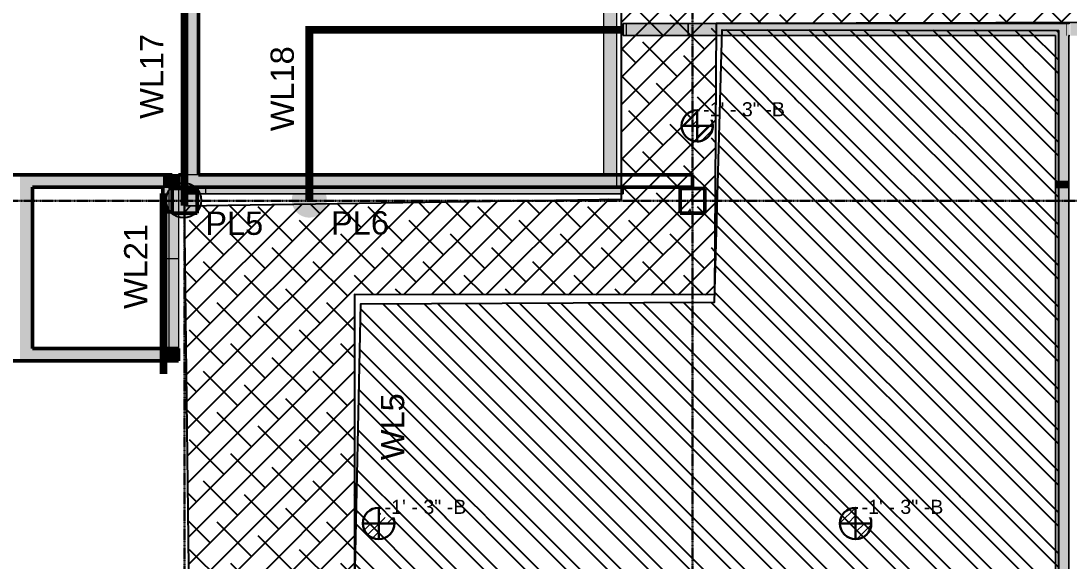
# Model space of a CAD drawing. Header units: inches. Extents: x -4126 to -1814, y 9773 to 12338.
# Drawn here: x -3587 to -2912, y 11302 to 11650 of the extents above; entities that cross this region are included whole.
import ezdxf

# ---------------------------------------------------------------- set-up
doc = ezdxf.new("R2010")
doc.units = ezdxf.units.IN
doc.header["$MEASUREMENT"] = 0
doc.linetypes.add('Grid Line 1_2_', pattern=[0.875, 0.5, -0.125, 0.125, -0.125])
for name, color, linetype, lineweight in [('A-WALL', 113, 'Continuous', 13), ('G-ANNO-DIMS', 111, 'Continuous', 9), ('I-WALL', 2, 'Continuous', 13), ('S-COLS', 52, 'Continuous', 9), ('S-FNDN', 32, 'Continuous', 13), ('S-GRID', 1, 'Continuous', 9)]:
    doc.layers.add(name, color=color, linetype=linetype, lineweight=lineweight)
doc.layers.add('LOAD_HATCH', color=8, linetype='Continuous')
doc.layers.add('loads', color=1, linetype='Continuous')
doc.styles.add('Arial', font='Arial.ttf', dxfattribs={"height": 18})
doc.styles.add('Arial_2', font='arial.ttf', dxfattribs={"height": 9.070866})
pattern_1 = [(45, (34.962, -117.982), (-0.027577164, 0.027577164), [])]
pattern_2 = [(315, (31.764, 117.982), (0.027577164, 0.027577164), [])]
pattern_3 = [(315, (32.826, 120.651), (0.027577164, 0.027577164), [])]

# ---------------------------------------------------------------- blocks, each defined once
blk = doc.blocks.new('CTR - 1st Phase - Common Walls_rvt-1-FRAMING PLAN - 1ST FLOOR')
at = {"layer": 'A-WALL', "lineweight": 5, "transparency": 33554585}
for points in [[(-3198.95, 11538.61), (-3198.95, 11542.99), (-3481.14, 11542.99), (-3481.14, 11542.48), (-3467.32, 11542.48), (-3467.32, 11538.61), (-3199.19, 11538.61)], [(-3473.32, 11538.61), (-3468.11, 11538.61), (-3468.11, 11542.48), (-3481.14, 11542.48), (-3481.14, 11542.19), (-3473.32, 11542.19), (-3473.32, 11538.74)], [(-3481.14, 11538.61), (-3473.32, 11538.61), (-3473.32, 11542.19), (-3481.14, 11542.15), (-3481.14, 11542.11)], [(-3468.11, 11538.61), (-3467.32, 11538.61), (-3467.32, 11542.48), (-3468.11, 11542.48), (-3468.11, 11538.82)]]:
    blk.add_hatch(color=8, dxfattribs=at).paths.add_polyline_path(points, flags=0)
at = {"layer": 'I-WALL', "lineweight": 5, "transparency": 33554585}
h = blk.add_hatch(color=8, dxfattribs=at)
h.paths.add_polyline_path([(-2931.27, 11640.61), (-2920.57, 11640.61), (-2920.57, 11648.36), (-2958.96, 11648.36), (-2958.96, 11640.61), (-2939.77, 11640.61)], flags=0)
h.paths.add_polyline_path([(-2961.44, 11640.61), (-2961.44, 11648.36), (-3006.84, 11648.36), (-3006.84, 11640.61), (-2991.44, 11640.61)], flags=0)
h.paths.add_polyline_path([(-2961.04, 11640.61), (-2960.61, 11640.61), (-2960.61, 11648.36), (-2961.04, 11648.36), (-2961.04, 11641.94)], flags=0)
h.paths.add_polyline_path([(-3157.14, 11640.61), (-3152.97, 11640.61), (-3152.97, 11648.36), (-3157.14, 11648.36)], flags=0)
h.paths.add_polyline_path([(-2959.35, 11640.61), (-2959.35, 11648.36), (-2959.78, 11648.36), (-2959.78, 11640.61)], flags=0)
h.paths.add_polyline_path([(-3152.57, 11640.61), (-3152.14, 11640.61), (-3152.14, 11648.36), (-3152.57, 11648.36), (-3152.57, 11648.21)], flags=0)
h.paths.add_polyline_path([(-3151.31, 11640.61), (-3150.88, 11640.61), (-3150.88, 11648.36), (-3151.31, 11648.36), (-3151.31, 11648.17)], flags=0)
h.paths.add_polyline_path([(-3150.49, 11640.61), (-3105.08, 11640.61), (-3105.08, 11648.36), (-3150.49, 11648.36), (-3150.49, 11648.15)], flags=0)
h.paths.add_polyline_path([(-3198.37, 11640.61), (-3197.14, 11640.61), (-3197.14, 11648.36), (-3198.37, 11648.36), (-3198.37, 11645.88)], flags=0)
h.paths.add_polyline_path([(-3198.95, 11640.61), (-3198.76, 11640.61), (-3198.76, 11648.36), (-3198.95, 11648.36)], flags=0)
h.paths.add_polyline_path([(-3104.69, 11640.61), (-3104.26, 11640.61), (-3104.26, 11648.36), (-3104.69, 11648.36), (-3104.69, 11646.65)], flags=0)
h.paths.add_polyline_path([(-3103.43, 11640.61), (-3103, 11640.61), (-3103, 11648.36), (-3103.43, 11648.36), (-3103.43, 11646.6)], flags=0)
h.paths.add_polyline_path([(-3102.6, 11640.61), (-3057.2, 11640.61), (-3057.2, 11648.36), (-3102.6, 11648.36), (-3102.6, 11646.58)], flags=0)
h.paths.add_polyline_path([(-3056.81, 11640.61), (-3056.38, 11640.61), (-3056.38, 11648.36), (-3056.81, 11648.36), (-3056.81, 11645.08)], flags=0)
h.paths.add_polyline_path([(-3007.23, 11640.61), (-3007.23, 11648.36), (-3007.66, 11648.36), (-3007.66, 11640.61)], flags=0)
h.paths.add_polyline_path([(-3055.54, 11640.61), (-3055.12, 11640.61), (-3055.12, 11648.36), (-3055.54, 11648.36), (-3055.54, 11645.04)], flags=0)
h.paths.add_polyline_path([(-3054.72, 11640.61), (-3009.32, 11640.61), (-3009.32, 11648.36), (-3054.72, 11648.36), (-3054.72, 11645.01)], flags=0)
h.paths.add_polyline_path([(-3008.93, 11640.61), (-3008.5, 11640.61), (-3008.5, 11648.36), (-3008.93, 11648.36), (-3008.93, 11643.51)], flags=0)
for points in [[(-3198.37, 11640.61), (-3198.37, 11648.36), (-3198.76, 11648.36), (-3198.76, 11640.61)], [(-3157.14, 11640.61), (-3157.14, 11648.36), (-3197.14, 11648.36), (-3197.14, 11640.61)], [(-2913.56, 11640.61), (-2913.16, 11640.61), (-2913.16, 11648.36), (-2913.56, 11648.36), (-2913.56, 11647.01)], [(-2913.16, 11546.4), (-2913.16, 11547.19), (-2913.56, 11547.19), (-2913.56, 11546.4)], [(-2913.16, 11542.19), (-2913.16, 11546.4), (-2913.56, 11546.4), (-2913.56, 11542.19)], [(-2912.36, 11546.4), (-2912.07, 11546.4), (-2912.07, 11547.19), (-2912.73, 11547.19), (-2912.73, 11546.4)], [(-2912.07, 11542.19), (-2912.07, 11546.4), (-2912.73, 11546.4), (-2912.73, 11542.19), (-2912.27, 11542.19)], [(-2920.57, 11523.98), (-2912.07, 11523.98), (-2912.07, 11542.19), (-2920.57, 11542.19), (-2920.57, 11540.6)], [(-2912.07, 11523.19), (-2912.07, 11523.98), (-2920.57, 11523.98), (-2920.57, 11523.19), (-2912.73, 11523.19)], [(-2912.07, 11518.2), (-2912.07, 11523.19), (-2920.57, 11523.19), (-2920.57, 11518.2), (-2912.73, 11518.2)]]:
    blk.add_hatch(color=8, dxfattribs=at).paths.add_polyline_path(points, flags=0)
h = blk.add_hatch(color=8, dxfattribs=at)
h.paths.add_polyline_path([(-3152.57, 11640.61), (-3152.57, 11648.36), (-3152.97, 11648.36), (-3152.97, 11640.61)], flags=0)
h.paths.add_polyline_path([(-2958.96, 11640.61), (-2958.96, 11648.36), (-2959.35, 11648.36), (-2959.35, 11640.61)], flags=0)
h.paths.add_polyline_path([(-3150.49, 11640.61), (-3150.49, 11648.36), (-3150.88, 11648.36), (-3150.88, 11640.61)], flags=0)
h.paths.add_polyline_path([(-2961.44, 11640.61), (-2961.04, 11640.61), (-2961.04, 11648.36), (-2961.44, 11648.36), (-2961.44, 11641.95)], flags=0)
h.paths.add_polyline_path([(-3103, 11640.61), (-3102.6, 11640.61), (-3102.6, 11648.36), (-3103, 11648.36), (-3103, 11646.59)], flags=0)
h.paths.add_polyline_path([(-3104.69, 11640.61), (-3104.69, 11648.36), (-3105.08, 11648.36), (-3105.08, 11640.61)], flags=0)
h.paths.add_polyline_path([(-3057.2, 11640.61), (-3056.81, 11640.61), (-3056.81, 11648.36), (-3057.2, 11648.36), (-3057.2, 11645.09)], flags=0)
h.paths.add_polyline_path([(-3009.32, 11640.61), (-3008.93, 11640.61), (-3008.93, 11648.36), (-3009.32, 11648.36), (-3009.32, 11643.52)], flags=0)
h.paths.add_polyline_path([(-3055.12, 11640.61), (-3054.72, 11640.61), (-3054.72, 11648.36), (-3055.12, 11648.36), (-3055.12, 11645.02)], flags=0)
h.paths.add_polyline_path([(-3006.84, 11640.61), (-3006.84, 11648.36), (-3007.23, 11648.36), (-3007.23, 11640.61)], flags=0)
h = blk.add_hatch(color=8, dxfattribs=at)
h.paths.add_polyline_path([(-2959.78, 11640.61), (-2959.78, 11648.36), (-2960.61, 11648.36), (-2960.61, 11640.61), (-2960.16, 11640.61)], flags=0)
h.paths.add_polyline_path([(-3152.14, 11640.61), (-3151.31, 11640.61), (-3151.31, 11648.36), (-3152.14, 11648.36), (-3152.14, 11648.2)], flags=0)
h.paths.add_polyline_path([(-3055.96, 11640.61), (-3055.54, 11640.61), (-3055.54, 11648.36), (-3056.38, 11648.36), (-3056.38, 11640.61), (-3056, 11640.61)], flags=0)
h.paths.add_polyline_path([(-3104.26, 11640.61), (-3103.43, 11640.61), (-3103.43, 11648.36), (-3104.26, 11648.36), (-3104.26, 11646.63)], flags=0)
h.paths.add_polyline_path([(-3007.66, 11640.61), (-3007.66, 11648.36), (-3008.5, 11648.36), (-3008.5, 11640.61), (-3008.04, 11640.61)], flags=0)
h = blk.add_hatch(color=8, dxfattribs=at)
h.paths.add_polyline_path([(-2912.11, 11284.91), (-2912.07, 11284.91), (-2912.07, 11325.43), (-2920.57, 11325.43), (-2920.57, 11284.91), (-2912.11, 11284.91)], flags=0)
h.paths.add_polyline_path([(-2915, 11325.82), (-2912.07, 11325.82), (-2912.07, 11326.25), (-2920.57, 11326.25), (-2920.57, 11325.82), (-2915.12, 11325.82)], flags=0)
h.paths.add_polyline_path([(-2914.33, 11327.09), (-2912.07, 11327.09), (-2912.07, 11327.52), (-2920.57, 11327.52), (-2920.57, 11327.09), (-2915.09, 11327.09)], flags=0)
h.paths.add_polyline_path([(-2912.07, 11327.91), (-2912.07, 11373.31), (-2920.57, 11373.31), (-2920.57, 11327.91), (-2914.31, 11327.91)], flags=0)
h.paths.add_polyline_path([(-2916.8, 11373.71), (-2912.07, 11373.71), (-2912.07, 11374.14), (-2920.57, 11374.14), (-2920.57, 11373.71), (-2918.37, 11373.71)], flags=0)
h.paths.add_polyline_path([(-2920.57, 11374.97), (-2912.07, 11374.97), (-2912.07, 11375.4), (-2920.57, 11375.4)], flags=0)
h.paths.add_polyline_path([(-2916.77, 11375.79), (-2912.07, 11375.79), (-2912.07, 11421.19), (-2920.57, 11421.19), (-2920.57, 11375.79), (-2916.91, 11375.79)], flags=0)
h.paths.add_polyline_path([(-2919.12, 11421.59), (-2912.07, 11421.59), (-2912.07, 11422.02), (-2920.57, 11422.02), (-2920.57, 11421.59), (-2919.33, 11421.59)], flags=0)
h.paths.add_polyline_path([(-2919.39, 11422.85), (-2912.07, 11422.85), (-2912.07, 11423.28), (-2920.57, 11423.28), (-2920.57, 11422.85)], flags=0)
h.paths.add_polyline_path([(-2912.07, 11423.68), (-2912.07, 11469.08), (-2920.57, 11469.08), (-2920.57, 11423.68), (-2919.22, 11423.68)], flags=0)
h.paths.add_polyline_path([(-2920.57, 11469.47), (-2912.07, 11469.47), (-2912.07, 11469.9), (-2920.57, 11469.9)], flags=0)
h.paths.add_polyline_path([(-2920.57, 11470.73), (-2912.07, 11470.73), (-2912.07, 11471.16), (-2920.57, 11471.16)], flags=0)
h.paths.add_polyline_path([(-2912.07, 11471.56), (-2912.07, 11516.96), (-2920.57, 11516.96), (-2920.57, 11471.56), (-2919.61, 11471.56)], flags=0)
h.paths.add_polyline_path([(-2920.57, 11517.35), (-2912.07, 11517.35), (-2912.07, 11517.78), (-2920.57, 11517.78)], flags=0)
h.paths.add_polyline_path([(-2920.01, 11547.19), (-2913.56, 11547.19), (-2913.56, 11648.36), (-2920.57, 11648.36), (-2920.57, 11547.19), (-2920.41, 11547.19)], flags=0)
h.paths.add_polyline_path([(-2913.16, 11547.19), (-2912.73, 11547.19), (-2912.73, 11640.61), (-2912.36, 11640.61), (-2912.36, 11648.36), (-2913.16, 11648.36), (-2913.16, 11600.65)], flags=0)
h.paths.add_polyline_path([(-2912.07, 11640.61), (-2912.07, 11648.36), (-2912.27, 11648.36), (-2912.27, 11640.61)], flags=0)
h = blk.add_hatch(color=8, dxfattribs=at)
h.paths.add_polyline_path([(-2915.15, 11326.25), (-2912.07, 11326.25), (-2912.07, 11327.09), (-2920.57, 11327.09), (-2920.57, 11326.25)], flags=0)
h.paths.add_polyline_path([(-2918.4, 11374.14), (-2912.07, 11374.14), (-2912.07, 11374.97), (-2920.57, 11374.97), (-2920.57, 11374.14), (-2918.66, 11374.14)], flags=0)
h.paths.add_polyline_path([(-2920.57, 11422.02), (-2912.07, 11422.02), (-2912.07, 11422.85), (-2920.57, 11422.85), (-2920.57, 11422.39)], flags=0)
h.paths.add_polyline_path([(-2920.57, 11469.9), (-2912.07, 11469.9), (-2912.07, 11470.73), (-2920.57, 11470.73), (-2920.57, 11470.28)], flags=0)
h.paths.add_polyline_path([(-2917.55, 11517.78), (-2912.07, 11517.78), (-2912.07, 11518.2), (-2920.57, 11518.16), (-2920.57, 11517.78)], flags=0)
h.paths.add_polyline_path([(-2912.27, 11547.19), (-2912.07, 11547.19), (-2912.07, 11640.61), (-2912.27, 11640.61), (-2912.32, 11648.36), (-2912.36, 11648.36), (-2912.36, 11640.61), (-2912.73, 11640.61), (-2912.73, 11547.19), (-2912.32, 11547.19)], flags=0)
h = blk.add_hatch(color=8, dxfattribs=at)
h.paths.add_polyline_path([(-2816.97, 11640.61), (-2816.14, 11640.61), (-2816.14, 11648.36), (-2816.97, 11648.36)], flags=0)
h.paths.add_polyline_path([(-2864.02, 11640.61), (-2864.02, 11648.36), (-2864.85, 11648.36), (-2864.85, 11640.61), (-2864.39, 11640.61)], flags=0)
h.paths.add_polyline_path([(-2911.9, 11640.61), (-2911.9, 11648.36), (-2912.07, 11648.36), (-2912.07, 11640.61)], flags=0)
h = blk.add_hatch(color=8, dxfattribs=at)
h.paths.add_polyline_path([(-2911.9, 11640.61), (-2911.47, 11640.61), (-2911.47, 11648.36), (-2911.9, 11648.36)], flags=0)
h.paths.add_polyline_path([(-2911.08, 11640.61), (-2865.67, 11640.61), (-2865.67, 11648.36), (-2911.08, 11648.36)], flags=0)
h.paths.add_polyline_path([(-2816.97, 11640.61), (-2816.97, 11648.36), (-2817.4, 11648.36), (-2817.4, 11640.61)], flags=0)
h.paths.add_polyline_path([(-2865.28, 11640.61), (-2864.85, 11640.61), (-2864.85, 11648.36), (-2865.28, 11648.36)], flags=0)
h.paths.add_polyline_path([(-2817.79, 11640.61), (-2817.79, 11648.36), (-2863.19, 11648.36), (-2863.19, 11640.61), (-2856.37, 11640.61)], flags=0)
h.paths.add_polyline_path([(-2864.02, 11640.61), (-2863.59, 11640.61), (-2863.59, 11648.36), (-2864.02, 11648.36)], flags=0)
h.paths.add_polyline_path([(-2805.27, 11640.61), (-2786.1, 11640.61), (-2786.1, 11648.36), (-2815.31, 11648.36), (-2815.31, 11640.61)], flags=0)
h.paths.add_polyline_path([(-2815.71, 11640.61), (-2815.71, 11648.36), (-2816.14, 11648.36), (-2816.14, 11640.61)], flags=0)
h = blk.add_hatch(color=8, dxfattribs=at)
h.paths.add_polyline_path([(-2914.97, 11325.43), (-2912.07, 11325.43), (-2912.07, 11325.82), (-2920.57, 11325.82), (-2920.57, 11325.43), (-2915.09, 11325.43)], flags=0)
h.paths.add_polyline_path([(-2912.07, 11327.52), (-2912.07, 11327.91), (-2920.57, 11327.91), (-2920.57, 11327.52), (-2914.29, 11327.52)], flags=0)
h.paths.add_polyline_path([(-2916.78, 11373.31), (-2912.07, 11373.31), (-2912.07, 11373.71), (-2920.57, 11373.71), (-2920.57, 11373.31), (-2918.34, 11373.31)], flags=0)
h.paths.add_polyline_path([(-2920.57, 11375.4), (-2912.07, 11375.4), (-2912.07, 11375.79), (-2920.57, 11375.79)], flags=0)
h.paths.add_polyline_path([(-2919.1, 11421.19), (-2912.07, 11421.19), (-2912.07, 11421.59), (-2920.57, 11421.59), (-2920.57, 11421.19), (-2919.3, 11421.19)], flags=0)
h.paths.add_polyline_path([(-2920.57, 11423.28), (-2912.07, 11423.28), (-2912.07, 11423.68), (-2920.57, 11423.68)], flags=0)
h.paths.add_polyline_path([(-2920.57, 11469.08), (-2912.07, 11469.08), (-2912.07, 11469.47), (-2920.57, 11469.47)], flags=0)
h.paths.add_polyline_path([(-2912.07, 11471.16), (-2912.07, 11471.56), (-2920.57, 11471.56), (-2920.57, 11471.16), (-2919.63, 11471.16)], flags=0)
h.paths.add_polyline_path([(-2912.07, 11516.96), (-2912.07, 11517.35), (-2920.57, 11517.35), (-2920.57, 11516.96), (-2917.59, 11516.96)], flags=0)
h.paths.add_polyline_path([(-2913.56, 11547.19), (-2913.16, 11547.19), (-2913.16, 11640.61), (-2913.56, 11640.61), (-2913.56, 11600.65)], flags=0)
h = blk.add_hatch(color=8, dxfattribs=at)
h.paths.add_polyline_path([(-2916.27, 11546.4), (-2913.56, 11546.4), (-2913.56, 11547.19), (-2920.57, 11547.19), (-2920.57, 11546.4), (-2920.08, 11546.4)], flags=0)
h.paths.add_polyline_path([(-2912.73, 11546.4), (-2912.73, 11547.19), (-2913.16, 11547.19), (-2913.16, 11546.4)], flags=0)
h = blk.add_hatch(color=8, dxfattribs=at)
h.paths.add_polyline_path([(-2913.16, 11542.19), (-2912.73, 11542.19), (-2912.73, 11546.4), (-2913.16, 11546.4), (-2913.16, 11545.35)], flags=0)
h.paths.add_polyline_path([(-2920.44, 11542.19), (-2913.56, 11542.19), (-2913.56, 11546.4), (-2920.57, 11546.4), (-2920.57, 11542.19)], flags=0)
at = {"layer": 'A-WALL', "color": 9}
for p, q in [((-3203.32, 11542.99), (-3481.14, 11542.99)), ((-3481.14, 11542.99), (-3198.95, 11542.99)), ((-3481.14, 11542.19), (-3481.14, 11542.48)), ((-3481.14, 11538.61), (-3481.14, 11542.11)), ((-3198.95, 11542.99), (-3203.32, 11542.99)), ((-3481.14, 11538.61), (-3473.32, 11538.61)), ((-3473.32, 11538.61), (-3467.32, 11538.61))]:
    blk.add_line(p, q, dxfattribs=at)
at = {"layer": 'A-WALL', "color": 253}
for p, q in [((-3481.14, 11542.48), (-3481.14, 11542.99)), ((-3481.14, 11542.48), (-3481.14, 11542.99)), ((-3481.14, 11542.19), (-3481.14, 11542.48)), ((-3481.14, 11538.61), (-3481.14, 11542.11)), ((-3198.95, 11542.99), (-3198.95, 11538.61)), ((-3198.95, 11538.61), (-3198.95, 11542.99)), ((-3473.32, 11538.61), (-3481.14, 11538.61)), ((-3468.11, 11538.61), (-3473.32, 11538.61)), ((-3467.32, 11538.61), (-3468.11, 11538.61)), ((-3198.95, 11538.61), (-3467.32, 11538.61)), ((-3467.32, 11538.61), (-3198.95, 11538.61))]:
    blk.add_line(p, q, dxfattribs=at)
at = {"layer": 'I-WALL', "color": 253}
for p, q in [((-3198.95, 11648.36), (-3198.76, 11648.36)), ((-3198.95, 11648.36), (-3198.95, 11640.61)), ((-3198.76, 11648.36), (-3198.37, 11648.36)), ((-3198.37, 11648.36), (-3152.97, 11648.36)), ((-3197.14, 11648.36), (-3197.14, 11640.61)), ((-3157.14, 11648.36), (-3157.14, 11640.61)), ((-3152.97, 11648.36), (-3152.57, 11648.36)), ((-3152.57, 11648.36), (-3152.14, 11648.36)), ((-3152.14, 11648.36), (-3151.77, 11648.36)), ((-3151.68, 11648.36), (-3151.31, 11648.36)), ((-3151.31, 11648.36), (-3150.88, 11648.36)), ((-3150.88, 11648.36), (-3150.49, 11648.36)), ((-3150.49, 11648.36), (-3105.08, 11648.36)), ((-3105.08, 11648.36), (-3104.69, 11648.36)), ((-3104.69, 11648.36), (-3104.26, 11648.36)), ((-3104.26, 11648.36), (-3103.88, 11648.36)), ((-3103.8, 11648.36), (-3103.43, 11648.36)), ((-3103.43, 11648.36), (-3103, 11648.36)), ((-3103, 11648.36), (-3102.6, 11648.36)), ((-3102.6, 11648.36), (-3057.2, 11648.36)), ((-3057.2, 11648.36), (-3056.81, 11648.36)), ((-3056.81, 11648.36), (-3056.38, 11648.36)), ((-3056.38, 11648.36), (-3056, 11648.36)), ((-3055.92, 11648.36), (-3055.54, 11648.36)), ((-3055.54, 11648.36), (-3055.12, 11648.36)), ((-3055.12, 11648.36), (-3054.72, 11648.36)), ((-3054.72, 11648.36), (-3009.32, 11648.36)), ((-3009.32, 11648.36), (-3008.93, 11648.36)), ((-3008.93, 11648.36), (-3008.5, 11648.36)), ((-3008.5, 11648.36), (-3008.12, 11648.36)), ((-3008.04, 11648.36), (-3007.66, 11648.36)), ((-3007.66, 11648.36), (-3007.23, 11648.36)), ((-3007.23, 11648.36), (-3006.84, 11648.36)), ((-3006.84, 11648.36), (-2961.44, 11648.36)), ((-2961.44, 11648.36), (-2961.04, 11648.36)), ((-2961.04, 11648.36), (-2960.61, 11648.36)), ((-2960.61, 11648.36), (-2960.24, 11648.36)), ((-2960.16, 11648.36), (-2959.78, 11648.36)), ((-2959.78, 11648.36), (-2959.35, 11648.36)), ((-2959.35, 11648.36), (-2958.96, 11648.36)), ((-2958.96, 11648.36), (-2920.57, 11648.36)), ((-2913.56, 11648.36), (-2920.57, 11648.36)), ((-2913.16, 11648.36), (-2913.56, 11648.36)), ((-2912.36, 11648.36), (-2913.16, 11648.36)), ((-2912.07, 11648.36), (-2912.27, 11648.36)), ((-2912.07, 11648.36), (-2911.9, 11648.36)), ((-3198.76, 11640.61), (-3198.95, 11640.61)), ((-3198.37, 11640.61), (-3198.76, 11640.61)), ((-3152.97, 11640.61), (-3198.37, 11640.61)), ((-3152.57, 11640.61), (-3152.97, 11640.61)), ((-3152.14, 11640.61), (-3152.57, 11640.61)), ((-3151.77, 11640.61), (-3152.14, 11640.61)), ((-3151.31, 11640.61), (-3151.68, 11640.61)), ((-3150.88, 11640.61), (-3151.31, 11640.61)), ((-3150.49, 11640.61), (-3150.88, 11640.61)), ((-3105.08, 11640.61), (-3150.49, 11640.61)), ((-3104.69, 11640.61), (-3105.08, 11640.61)), ((-3104.26, 11640.61), (-3104.69, 11640.61)), ((-3103.88, 11640.61), (-3104.26, 11640.61)), ((-3103.43, 11640.61), (-3103.8, 11640.61)), ((-3103, 11640.61), (-3103.43, 11640.61)), ((-3102.6, 11640.61), (-3103, 11640.61)), ((-3057.2, 11640.61), (-3102.6, 11640.61)), ((-3056.81, 11640.61), (-3057.2, 11640.61)), ((-3056.38, 11640.61), (-3056.81, 11640.61)), ((-3056, 11640.61), (-3056.38, 11640.61)), ((-3055.54, 11640.61), (-3055.92, 11640.61)), ((-3055.12, 11640.61), (-3055.54, 11640.61)), ((-3054.72, 11640.61), (-3055.12, 11640.61)), ((-3009.32, 11640.61), (-3054.72, 11640.61)), ((-3008.93, 11640.61), (-3009.32, 11640.61)), ((-3008.5, 11640.61), (-3008.93, 11640.61)), ((-3008.12, 11640.61), (-3008.5, 11640.61)), ((-3007.66, 11640.61), (-3008.04, 11640.61)), ((-3007.23, 11640.61), (-3007.66, 11640.61)), ((-3006.84, 11640.61), (-3007.23, 11640.61)), ((-2961.44, 11640.61), (-3006.84, 11640.61)), ((-2961.04, 11640.61), (-2961.44, 11640.61)), ((-2960.61, 11640.61), (-2961.04, 11640.61)), ((-2960.24, 11640.61), (-2960.61, 11640.61)), ((-2959.78, 11640.61), (-2960.16, 11640.61)), ((-2959.35, 11640.61), (-2959.78, 11640.61)), ((-2958.96, 11640.61), (-2959.35, 11640.61)), ((-2920.57, 11640.61), (-2958.96, 11640.61)), ((-2920.57, 11547.19), (-2920.57, 11640.61)), ((-2912.07, 11640.61), (-2912.07, 11547.19)), ((-2911.9, 11640.61), (-2912.07, 11640.61)), ((-2920.57, 11546.4), (-2920.57, 11547.19)), ((-2920.57, 11545.35), (-2920.57, 11546.4)), ((-2912.07, 11546.4), (-2912.07, 11542.19)), ((-2920.57, 11542.19), (-2920.57, 11545.35)), ((-2920.57, 11540.6), (-2920.57, 11542.19)), ((-2920.57, 11523.98), (-2920.57, 11540.6)), ((-2912.07, 11542.19), (-2912.07, 11523.98)), ((-2920.57, 11523.19), (-2920.57, 11523.98)), ((-2920.57, 11518.2), (-2920.57, 11523.19)), ((-2920.57, 11523.19), (-2920.57, 11518.2)), ((-2912.07, 11523.98), (-2912.07, 11523.19)), ((-2912.07, 11518.2), (-2912.07, 11523.19)), ((-2912.07, 11523.19), (-2912.07, 11518.2)), ((-2920.57, 11517.78), (-2920.57, 11518.16)), ((-2920.57, 11517.35), (-2920.57, 11517.78)), ((-2920.57, 11516.96), (-2920.57, 11517.35)), ((-2920.57, 11471.56), (-2920.57, 11516.96)), ((-2912.07, 11518.16), (-2912.07, 11517.78)), ((-2912.07, 11517.78), (-2912.07, 11517.35)), ((-2912.07, 11517.35), (-2912.07, 11516.96)), ((-2912.07, 11516.96), (-2912.07, 11471.56)), ((-2920.57, 11471.16), (-2920.57, 11471.56)), ((-2912.07, 11471.56), (-2912.07, 11471.16)), ((-2920.57, 11470.73), (-2920.57, 11471.16)), ((-2920.57, 11470.36), (-2920.57, 11470.73)), ((-2920.57, 11469.9), (-2920.57, 11470.28)), ((-2920.57, 11469.47), (-2920.57, 11469.9)), ((-2920.57, 11469.08), (-2920.57, 11469.47)), ((-2920.57, 11449.98), (-2920.57, 11469.08)), ((-2912.07, 11471.16), (-2912.07, 11470.73)), ((-2912.07, 11470.73), (-2912.07, 11470.36)), ((-2912.07, 11470.28), (-2912.07, 11469.9)), ((-2912.07, 11469.9), (-2912.07, 11469.47)), ((-2912.07, 11469.47), (-2912.07, 11469.08)), ((-2912.07, 11469.08), (-2912.07, 11423.68)), ((-2920.57, 11445.23), (-2920.57, 11449.98)), ((-2920.57, 11423.68), (-2920.57, 11445.23)), ((-2920.57, 11423.28), (-2920.57, 11423.68)), ((-2920.57, 11422.85), (-2920.57, 11423.28)), ((-2920.57, 11422.48), (-2920.57, 11422.85)), ((-2920.57, 11422.02), (-2920.57, 11422.39)), ((-2920.57, 11421.59), (-2920.57, 11422.02)), ((-2920.57, 11421.19), (-2920.57, 11421.59)), ((-2920.57, 11404.98), (-2920.57, 11421.19)), ((-2912.07, 11423.68), (-2912.07, 11423.28)), ((-2912.07, 11423.28), (-2912.07, 11422.85)), ((-2912.07, 11422.85), (-2912.07, 11422.48)), ((-2912.07, 11422.39), (-2912.07, 11422.02)), ((-2912.07, 11422.02), (-2912.07, 11421.59)), ((-2912.07, 11421.59), (-2912.07, 11421.19)), ((-2912.07, 11421.19), (-2912.07, 11375.79)), ((-2920.57, 11400.23), (-2920.57, 11404.98)), ((-2920.57, 11375.79), (-2920.57, 11400.23)), ((-2920.57, 11375.4), (-2920.57, 11375.79)), ((-2920.57, 11374.97), (-2920.57, 11375.4)), ((-2920.57, 11374.59), (-2920.57, 11374.97)), ((-2920.57, 11374.14), (-2920.57, 11374.51)), ((-2920.57, 11373.71), (-2920.57, 11374.14)), ((-2920.57, 11373.31), (-2920.57, 11373.71)), ((-2920.57, 11327.91), (-2920.57, 11373.31)), ((-2912.07, 11375.79), (-2912.07, 11375.4)), ((-2912.07, 11375.4), (-2912.07, 11374.97)), ((-2912.07, 11374.97), (-2912.07, 11374.59)), ((-2912.07, 11374.51), (-2912.07, 11374.14)), ((-2912.07, 11374.14), (-2912.07, 11373.71)), ((-2912.07, 11373.71), (-2912.07, 11373.31)), ((-2912.07, 11373.31), (-2912.07, 11327.91)), ((-2920.57, 11327.52), (-2920.57, 11327.91)), ((-2920.57, 11327.09), (-2920.57, 11327.52)), ((-2920.57, 11326.71), (-2920.57, 11327.09)), ((-2920.57, 11326.25), (-2920.57, 11326.63)), ((-2920.57, 11325.82), (-2920.57, 11326.25)), ((-2920.57, 11325.43), (-2920.57, 11325.82)), ((-2920.57, 11284.91), (-2920.57, 11325.43)), ((-2912.07, 11327.91), (-2912.07, 11327.52)), ((-2912.07, 11327.52), (-2912.07, 11327.09)), ((-2912.07, 11327.09), (-2912.07, 11326.71)), ((-2912.07, 11326.63), (-2912.07, 11326.25)), ((-2912.07, 11326.25), (-2912.07, 11325.82)), ((-2912.07, 11325.82), (-2912.07, 11325.43)), ((-2912.07, 11325.43), (-2912.07, 11284.91))]:
    blk.add_line(p, q, dxfattribs=at)
at = {"layer": 'I-WALL', "color": 9}
for p, q in [((-3198.76, 11648.36), (-3198.95, 11648.36)), ((-3198.95, 11640.61), (-3198.95, 11648.36)), ((-3198.37, 11648.36), (-3198.76, 11648.36)), ((-3197.14, 11648.36), (-3198.37, 11648.36)), ((-3157.14, 11648.36), (-3197.14, 11648.36)), ((-3197.14, 11648.36), (-3197.14, 11640.61)), ((-3152.97, 11648.36), (-3157.14, 11648.36)), ((-3157.14, 11640.61), (-3157.14, 11648.36)), ((-3152.57, 11648.36), (-3152.97, 11648.36)), ((-3151.77, 11648.36), (-3152.57, 11648.36)), ((-3150.88, 11648.36), (-3151.68, 11648.36)), ((-3150.49, 11648.36), (-3150.88, 11648.36)), ((-3105.08, 11648.36), (-3150.49, 11648.36)), ((-3104.69, 11648.36), (-3105.08, 11648.36)), ((-3103.88, 11648.36), (-3104.69, 11648.36)), ((-3103, 11648.36), (-3103.8, 11648.36)), ((-3102.6, 11648.36), (-3103, 11648.36)), ((-3057.2, 11648.36), (-3102.6, 11648.36)), ((-3056.81, 11648.36), (-3057.2, 11648.36)), ((-3056, 11648.36), (-3056.81, 11648.36)), ((-3055.12, 11648.36), (-3055.92, 11648.36)), ((-3054.72, 11648.36), (-3055.12, 11648.36)), ((-3009.32, 11648.36), (-3054.72, 11648.36)), ((-3008.93, 11648.36), (-3009.32, 11648.36)), ((-3008.12, 11648.36), (-3008.93, 11648.36)), ((-3007.23, 11648.36), (-3008.04, 11648.36)), ((-3006.84, 11648.36), (-3007.23, 11648.36)), ((-2961.44, 11648.36), (-3006.84, 11648.36)), ((-2961.04, 11648.36), (-2961.44, 11648.36)), ((-2960.24, 11648.36), (-2961.04, 11648.36)), ((-2959.35, 11648.36), (-2960.16, 11648.36)), ((-2958.96, 11648.36), (-2959.35, 11648.36)), ((-2920.57, 11648.36), (-2958.96, 11648.36)), ((-2920.57, 11648.36), (-2913.56, 11648.36)), ((-2913.56, 11648.36), (-2913.16, 11648.36)), ((-2913.16, 11648.36), (-2912.36, 11648.36)), ((-2912.27, 11648.36), (-2912.07, 11648.36)), ((-2911.47, 11648.36), (-2912.07, 11648.36)), ((-3198.95, 11640.61), (-3198.76, 11640.61)), ((-3198.76, 11640.61), (-3198.37, 11640.61)), ((-3198.37, 11640.61), (-3197.14, 11640.61)), ((-3197.14, 11640.61), (-3157.14, 11640.61)), ((-3157.14, 11640.61), (-3152.97, 11640.61)), ((-3152.97, 11640.61), (-3152.57, 11640.61)), ((-3152.57, 11640.61), (-3151.77, 11640.61)), ((-3151.68, 11640.61), (-3150.88, 11640.61)), ((-3150.88, 11640.61), (-3150.49, 11640.61)), ((-3150.49, 11640.61), (-3105.08, 11640.61)), ((-3105.08, 11640.61), (-3104.69, 11640.61)), ((-3104.69, 11640.61), (-3103.88, 11640.61)), ((-3103.8, 11640.61), (-3103, 11640.61)), ((-3103, 11640.61), (-3102.6, 11640.61)), ((-3102.6, 11640.61), (-3057.2, 11640.61)), ((-3057.2, 11640.61), (-3056.81, 11640.61)), ((-3056.81, 11640.61), (-3056, 11640.61)), ((-3055.92, 11640.61), (-3055.12, 11640.61)), ((-3055.12, 11640.61), (-3054.72, 11640.61)), ((-3054.72, 11640.61), (-3009.32, 11640.61)), ((-3009.32, 11640.61), (-3008.93, 11640.61)), ((-3008.93, 11640.61), (-3008.12, 11640.61)), ((-3008.04, 11640.61), (-3007.23, 11640.61)), ((-3007.23, 11640.61), (-3006.84, 11640.61)), ((-3006.84, 11640.61), (-2961.44, 11640.61)), ((-2961.44, 11640.61), (-2961.04, 11640.61)), ((-2961.04, 11640.61), (-2960.24, 11640.61)), ((-2960.16, 11640.61), (-2959.35, 11640.61)), ((-2959.35, 11640.61), (-2958.96, 11640.61)), ((-2958.96, 11640.61), (-2920.57, 11640.61)), ((-2920.57, 11640.61), (-2920.57, 11547.19)), ((-2912.07, 11547.19), (-2912.07, 11640.61)), ((-2912.07, 11640.61), (-2911.47, 11640.61)), ((-2920.57, 11547.19), (-2920.57, 11545.35)), ((-2912.07, 11542.19), (-2912.07, 11547.19)), ((-2912.07, 11547.19), (-2912.07, 11546.4)), ((-2920.57, 11545.35), (-2920.57, 11542.19)), ((-2920.57, 11542.19), (-2920.57, 11540.6)), ((-2920.57, 11540.6), (-2920.57, 11523.19)), ((-2912.07, 11523.19), (-2912.07, 11542.19)), ((-2920.57, 11518.16), (-2920.57, 11517.35)), ((-2920.57, 11517.35), (-2920.57, 11516.96)), ((-2920.57, 11516.96), (-2920.57, 11471.56)), ((-2912.07, 11517.35), (-2912.07, 11518.16)), ((-2912.07, 11516.96), (-2912.07, 11517.35)), ((-2912.07, 11471.56), (-2912.07, 11516.96)), ((-2920.57, 11471.56), (-2920.57, 11471.16)), ((-2912.07, 11471.16), (-2912.07, 11471.56)), ((-2920.57, 11471.16), (-2920.57, 11470.36)), ((-2920.57, 11470.28), (-2920.57, 11469.47)), ((-2920.57, 11469.47), (-2920.57, 11469.08)), ((-2920.57, 11469.08), (-2920.57, 11449.98)), ((-2912.07, 11470.36), (-2912.07, 11471.16)), ((-2912.07, 11469.47), (-2912.07, 11470.28)), ((-2912.07, 11469.08), (-2912.07, 11469.47)), ((-2912.07, 11423.68), (-2912.07, 11469.08)), ((-2920.57, 11449.98), (-2920.57, 11445.23)), ((-2920.57, 11445.23), (-2920.57, 11423.68)), ((-2920.57, 11423.68), (-2920.57, 11423.28)), ((-2920.57, 11423.28), (-2920.57, 11422.48)), ((-2920.57, 11422.39), (-2920.57, 11421.59)), ((-2920.57, 11421.59), (-2920.57, 11421.19)), ((-2920.57, 11421.19), (-2920.57, 11404.98)), ((-2912.07, 11423.28), (-2912.07, 11423.68)), ((-2912.07, 11422.48), (-2912.07, 11423.28)), ((-2912.07, 11421.59), (-2912.07, 11422.39)), ((-2912.07, 11421.19), (-2912.07, 11421.59)), ((-2912.07, 11375.79), (-2912.07, 11421.19)), ((-2920.57, 11404.98), (-2920.57, 11400.23)), ((-2920.57, 11400.23), (-2920.57, 11375.79)), ((-2920.57, 11375.79), (-2920.57, 11375.4)), ((-2920.57, 11375.4), (-2920.57, 11374.59)), ((-2920.57, 11374.51), (-2920.57, 11373.71)), ((-2920.57, 11373.71), (-2920.57, 11373.31)), ((-2920.57, 11373.31), (-2920.57, 11327.91)), ((-2912.07, 11375.4), (-2912.07, 11375.79)), ((-2912.07, 11374.59), (-2912.07, 11375.4)), ((-2912.07, 11373.71), (-2912.07, 11374.51)), ((-2912.07, 11373.31), (-2912.07, 11373.71)), ((-2912.07, 11327.91), (-2912.07, 11373.31)), ((-2920.57, 11327.91), (-2920.57, 11327.52)), ((-2920.57, 11327.52), (-2920.57, 11326.71)), ((-2920.57, 11326.63), (-2920.57, 11325.82)), ((-2920.57, 11325.82), (-2920.57, 11325.43)), ((-2920.57, 11325.43), (-2920.57, 11284.91)), ((-2912.07, 11327.52), (-2912.07, 11327.91)), ((-2912.07, 11326.71), (-2912.07, 11327.52)), ((-2912.07, 11325.82), (-2912.07, 11326.63)), ((-2912.07, 11325.43), (-2912.07, 11325.82)), ((-2912.07, 11284.91), (-2912.07, 11325.43))]:
    blk.add_line(p, q, dxfattribs=at)
blk = doc.blocks.new('034100 - Precast Structural Concrete - Column - Corbels - 16_x16_-1699968-FRAMING PLAN - 1ST FLOOR')
at = {"layer": 'S-COLS'}
h = blk.add_hatch(dxfattribs=at)
h.set_pattern_fill('FP_1', color=256, style=0, pattern_type=2)
h.set_pattern_definition([(140, (11533.205, 3155.308), (2.40992, 27.5427), [2.88, -31.68]), (85, (11533.205, 3155.308), (-28.884266, -5.327844), [2.304, -25.344]), (190.451, (11533.406, 3157.603), (-26.47393, 22.215316), [2.448, -26.924]), (136.184, (11525.525, 3155.308), (6.35642, 40.98187), [4.32, -47.52]), (186.636, (11526.055, 3158.723), (-37.40619, 35.89075), [3.671, -40.386]), (81.184, (11525.525, 3155.31), (-37.40622, 35.89097), [3.456, -38.016]), (111, (11527.445, 3159.148), (15.46073, 22.921036), [2.88, -31.68]), (56, (11527.445, 3159.148), (-27.84574, 9.34353), [2.304, -25.344]), (161.451, (11528.734, 3161.058), (-12.38442, 32.26477), [2.448, -26.924]), (127.5, (11533.205, 3155.308), (-12.782707, 0.466855), [1.267, -23.77, 1.267, -24.461, -25.44]), (127.5, (11533.205, 3155.308), (-12.782707, 0.466855), [-50.765, 1.267, -24.173]), (97.5, (11533.205, 3155.308), (-15.14509, 10.10159), [1.267, -13.402, 1.267, -23.194, -9.696]), (97.5, (11533.205, 3155.308), (-15.14509, 10.10159), [-39.13, 1.267, -8.429]), (57.5, (11533.205, 3146.745), (0.86578, 20.499161), [1.267, -8.333, 1.267, -28.685, -39.744]), (57.5, (11533.205, 3146.745), (0.86578, 20.499161), [-39.552, 1.267, -38.477]), (47.5, (11533.205, 3142.905), (-3.844288, 22.39478), [1.267, -11.213, 1.267, -18.624, -28.224]), (47.5, (11533.205, 3142.905), (-3.844288, 22.39478), [-32.371, 1.267, -26.957])])
h.paths.add_polyline_path([(7.02, 0.98), (6.98, 1), (-8.98, 0.98), (-8.98, -7.02), (7.02, -7.02)], flags=0)
for p, q in [((-8.91, 8.98), (-8.98, 8.98)), ((-8.98, 8.98), (-8.98, -7.02)), ((6.94, 8.98), (-8.91, 8.98)), ((7.02, 8.98), (6.94, 8.98)), ((7.02, -7.02), (7.02, 8.98)), ((-8.98, -7.02), (-8.91, -7.02)), ((-8.91, -7.02), (6.94, -7.02)), ((6.94, -7.02), (7.02, -7.02))]:
    blk.add_line(p, q, dxfattribs=at)
at = {"layer": 'S-COLS', "lineweight": 50}
for p, q in [((-8.98, -7.02), (-8.98, 8.98)), ((-8.98, 8.98), (-8.91, 8.98)), ((-8.91, 8.98), (6.94, 8.98)), ((6.94, 8.98), (7.02, 8.98)), ((7.02, 8.98), (7.02, -7.02)), ((-8.91, -7.02), (-8.98, -7.02)), ((6.94, -7.02), (-8.91, -7.02)), ((7.02, -7.02), (6.94, -7.02))]:
    blk.add_line(p, q, dxfattribs=at)
blk = doc.blocks.new('034100 - Precast Structural Concrete - Column - Corbels - 16_x16_-V216-FRAMING PLAN - 1ST FLOOR')
at = {"layer": 'S-COLS'}
for p, q in [((-8.91, 8.98), (-8.98, 8.98)), ((-8.98, 8.98), (-8.98, -7.02)), ((6.94, 8.98), (-8.91, 8.98)), ((7.02, 8.98), (6.94, 8.98)), ((7.02, -7.02), (7.02, 8.98)), ((-8.98, -7.02), (-8.91, -7.02)), ((-8.91, -7.02), (6.22, -7.02)), ((6.22, -7.02), (6.94, -7.02)), ((6.94, -7.02), (7.02, -7.02))]:
    blk.add_line(p, q, dxfattribs=at)
at = {"layer": 'S-COLS', "lineweight": 50}
for p, q in [((-8.98, -7.02), (-8.98, 8.98)), ((-8.98, 8.98), (-8.91, 8.98)), ((-8.91, 8.98), (6.94, 8.98)), ((6.94, 8.98), (7.02, 8.98)), ((7.02, 8.98), (7.02, -7.02)), ((-8.91, -7.02), (-8.98, -7.02)), ((6.94, -7.02), (-8.91, -7.02)), ((7.02, -7.02), (6.94, -7.02))]:
    blk.add_line(p, q, dxfattribs=at)
blk = doc.blocks.new('Spot Elevations - Símbolo de cota horizontal-V253-FRAMING PLAN - 1ST FLOOR')
at = {"layer": 'G-ANNO-DIMS'}
h = blk.add_hatch(dxfattribs=at)
h.set_pattern_fill('FP_58', color=256, style=0, pattern_type=2)
h.set_pattern_definition(pattern_1)
edge = h.paths.add_edge_path(flags=0)
edge.add_arc((0, 0), 0.1053, 0, 90, ccw=False)
edge.add_line((0.1053, 0), (0, 0))
edge.add_line((0, 0), (0, 0.1053))
h = blk.add_hatch(dxfattribs=at)
h.set_pattern_fill('FP_58', color=256, style=0, pattern_type=2)
h.set_pattern_definition(pattern_1)
edge = h.paths.add_edge_path(flags=0)
edge.add_arc((0, 0), 0.1053, 0, 90, ccw=False)
edge.add_line((0.1053, 0), (0, 0))
edge.add_line((0, 0), (0, 0.1053))
h = blk.add_hatch(dxfattribs=at)
h.set_pattern_fill('FP_58', color=256, style=0, pattern_type=2)
h.set_pattern_definition(pattern_1)
edge = h.paths.add_edge_path(flags=0)
edge.add_arc((0, 0), 0.1053, 180, 270, ccw=False)
edge.add_line((-0.1053, 0), (0, 0))
edge.add_line((0, 0), (0, -0.1053))
h = blk.add_hatch(dxfattribs=at)
h.set_pattern_fill('FP_58', color=256, style=0, pattern_type=2)
h.set_pattern_definition(pattern_1)
edge = h.paths.add_edge_path(flags=0)
edge.add_arc((0, 0), 0.1053, 180, 270, ccw=False)
edge.add_line((-0.1053, 0), (0, 0))
edge.add_line((0, 0), (0, -0.1053))
at = {"layer": 'G-ANNO-DIMS', "lineweight": 30}
for p, q in [((0, 0.1053), (0, 0)), ((0, 0), (-0.1053, 0)), ((0, 0), (0.1053, 0)), ((0, -0.1053), (0, 0))]:
    blk.add_line(p, q, dxfattribs=at)
blk.add_circle((0, 0), 0.1053, dxfattribs=at)
for start, end in [(360, 90), (180, 270)]:
    blk.add_arc((0, 0), 0.1053, start, end, dxfattribs=at)
blk = doc.blocks.new('Spot Elevations - Símbolo de cota horizontal-V254-FRAMING PLAN - 1ST FLOOR')
at = {"layer": 'G-ANNO-DIMS'}
h = blk.add_hatch(dxfattribs=at)
h.set_pattern_fill('FP_59', color=256, style=0, pattern_type=2)
h.set_pattern_definition(pattern_2)
edge = h.paths.add_edge_path(flags=0)
edge.add_arc((0, 0), 0.1053, 0, 90, ccw=False)
edge.add_line((0.1053, 0), (0, 0))
edge.add_line((0, 0), (0, 0.1053))
h = blk.add_hatch(dxfattribs=at)
h.set_pattern_fill('FP_59', color=256, style=0, pattern_type=2)
h.set_pattern_definition(pattern_2)
edge = h.paths.add_edge_path(flags=0)
edge.add_arc((0, 0), 0.1053, 0, 90, ccw=False)
edge.add_line((0.1053, 0), (0, 0))
edge.add_line((0, 0), (0, 0.1053))
h = blk.add_hatch(dxfattribs=at)
h.set_pattern_fill('FP_59', color=256, style=0, pattern_type=2)
h.set_pattern_definition(pattern_2)
edge = h.paths.add_edge_path(flags=0)
edge.add_arc((0, 0), 0.1053, 180, 270, ccw=False)
edge.add_line((-0.1053, 0), (0, 0))
edge.add_line((0, 0), (0, -0.1053))
h = blk.add_hatch(dxfattribs=at)
h.set_pattern_fill('FP_59', color=256, style=0, pattern_type=2)
h.set_pattern_definition(pattern_2)
edge = h.paths.add_edge_path(flags=0)
edge.add_arc((0, 0), 0.1053, 180, 270, ccw=False)
edge.add_line((-0.1053, 0), (0, 0))
edge.add_line((0, 0), (0, -0.1053))
at = {"layer": 'G-ANNO-DIMS', "lineweight": 30}
for p, q in [((0, 0.1053), (0, 0)), ((0, 0), (-0.1053, 0)), ((0, 0), (0.1053, 0)), ((0, -0.1053), (0, 0))]:
    blk.add_line(p, q, dxfattribs=at)
blk.add_circle((0, 0), 0.1053, dxfattribs=at)
for start, end in [(360, 90), (180, 270)]:
    blk.add_arc((0, 0), 0.1053, start, end, dxfattribs=at)
blk = doc.blocks.new('Spot Elevations - Símbolo de cota horizontal-V272-FRAMING PLAN - 1ST FLOOR')
at = {"layer": 'G-ANNO-DIMS'}
h = blk.add_hatch(dxfattribs=at)
h.set_pattern_fill('FP_77', color=256, style=0, pattern_type=2)
h.set_pattern_definition(pattern_3)
edge = h.paths.add_edge_path(flags=0)
edge.add_arc((0, 0), 0.1053, 0, 90, ccw=False)
edge.add_line((0.1053, 0), (0, 0))
edge.add_line((0, 0), (0, 0.1053))
h = blk.add_hatch(dxfattribs=at)
h.set_pattern_fill('FP_77', color=256, style=0, pattern_type=2)
h.set_pattern_definition(pattern_3)
edge = h.paths.add_edge_path(flags=0)
edge.add_arc((0, 0), 0.1053, 0, 90, ccw=False)
edge.add_line((0.1053, 0), (0, 0))
edge.add_line((0, 0), (0, 0.1053))
h = blk.add_hatch(dxfattribs=at)
h.set_pattern_fill('FP_77', color=256, style=0, pattern_type=2)
h.set_pattern_definition(pattern_3)
edge = h.paths.add_edge_path(flags=0)
edge.add_arc((0, 0), 0.1053, 180, 270, ccw=False)
edge.add_line((-0.1053, 0), (0, 0))
edge.add_line((0, 0), (0, -0.1053))
h = blk.add_hatch(dxfattribs=at)
h.set_pattern_fill('FP_77', color=256, style=0, pattern_type=2)
h.set_pattern_definition(pattern_3)
edge = h.paths.add_edge_path(flags=0)
edge.add_arc((0, 0), 0.1053, 180, 270, ccw=False)
edge.add_line((-0.1053, 0), (0, 0))
edge.add_line((0, 0), (0, -0.1053))
at = {"layer": 'G-ANNO-DIMS', "lineweight": 30}
for p, q in [((0, 0.1053), (0, 0)), ((0, 0), (-0.1053, 0)), ((0, 0), (0.1053, 0)), ((0, -0.1053), (0, 0))]:
    blk.add_line(p, q, dxfattribs=at)
blk.add_circle((0, 0), 0.1053, dxfattribs=at)
for start, end in [(360, 90), (180, 270)]:
    blk.add_arc((0, 0), 0.1053, start, end, dxfattribs=at)

msp = doc.modelspace()

# ---------------------------------------------------------------- hatches: boundary and pattern name
at = {"layer": 'A-WALL', "transparency": 33554483}
for points in [[(-3480.324, 11550.989), (-3472.324, 11550.989), (-3472.324, 11774.989), (-3480.324, 11774.989), (-3480.324, 11600.65)], [(-3587.324, 11438.989), (-3579.324, 11438.989), (-3579.324, 11550.989), (-3587.324, 11550.989), (-3587.324, 11439.751)], [(-3579.324, 11542.989), (-3495.324, 11542.989), (-3495.324, 11550.989), (-3579.324, 11550.989)], [(-3164.324, 11542.989), (-3154.324, 11542.989), (-3154.324, 11543.189), (-3199.607, 11543.189), (-3199.607, 11550.989), (-3485.324, 11550.989), (-3485.324, 11542.989), (-3167.536, 11542.989)], [(-3520.108, 11430.989), (-3495.324, 11430.989), (-3495.324, 11438.989), (-3587.324, 11438.989), (-3587.324, 11430.989), (-3531.713, 11430.989)]]:
    msp.add_hatch(color=256, dxfattribs=at).paths.add_polyline_path(points, flags=0)
at = {"layer": 'A-WALL', "lineweight": 5, "transparency": 33554483}
msp.add_hatch(color=256, dxfattribs=at).paths.add_polyline_path([(-3203.324, 11550.989), (-3203.324, 11774.989), (-3211.324, 11774.989), (-3211.324, 11550.989)], flags=0)
at = {"layer": 'loads'}
for points in [[(-3470.686, 11534.389, 1), (-3493.314, 11534.389, 1)], [(-3389.735, 11534.614, 1), (-3412.362, 11534.614, 1)]]:
    msp.add_hatch(color=256, dxfattribs=at).paths.add_polyline_path(points)
at = {"layer": 'S-FNDN', "lineweight": 5, "transparency": 33554483}
for points in [[(-3495.324, 11542.989), (-3489.324, 11542.989), (-3489.324, 11550.989), (-3495.324, 11550.989)], [(-3489.324, 11542.989), (-3485.324, 11542.989), (-3485.324, 11550.989), (-3489.324, 11550.989)], [(-3495.134, 11542.483), (-3489.324, 11542.483), (-3489.324, 11542.989), (-3495.324, 11542.989), (-3495.324, 11542.483)], [(-3494.536, 11496.989), (-3485.324, 11496.989), (-3485.324, 11526.189), (-3489.324, 11526.189), (-3489.324, 11542.483), (-3495.324, 11542.483), (-3495.324, 11526.989), (-3494.536, 11530.039), (-3494.536, 11508.092)], [(-3485.64, 11542.483), (-3485.324, 11542.483), (-3485.324, 11542.989), (-3489.324, 11542.989), (-3489.324, 11542.483)], [(-3485.324, 11542.189), (-3485.324, 11542.483), (-3489.324, 11542.483), (-3489.324, 11542.189)], [(-3485.324, 11542.111), (-3485.324, 11542.189), (-3489.324, 11542.189), (-3489.324, 11542.111)], [(-3489.324, 11526.989), (-3485.324, 11526.989), (-3485.324, 11542.111), (-3489.324, 11542.111), (-3489.324, 11527.319)], [(-3494.536, 11526.989), (-3494.536, 11530.039), (-3495.324, 11526.989)], [(-3495.324, 11496.989), (-3494.536, 11496.989), (-3494.536, 11526.989), (-3495.324, 11526.989), (-3495.324, 11514.539)], [(-3485.324, 11526.268), (-3485.324, 11526.989), (-3489.324, 11526.989), (-3489.324, 11526.268), (-3489.185, 11526.268)], [(-3485.324, 11526.189), (-3485.324, 11526.268), (-3489.324, 11526.268), (-3489.324, 11526.189), (-3489.175, 11526.189)], [(-3494.536, 11438.989), (-3494.536, 11496.989), (-3495.324, 11496.989), (-3495.324, 11438.989)], [(-3491.657, 11438.989), (-3491.324, 11438.989), (-3491.324, 11496.989), (-3494.536, 11496.989), (-3494.536, 11438.989)], [(-3485.324, 11438.989), (-3485.324, 11496.989), (-3491.324, 11496.989), (-3491.324, 11438.989)], [(-3494.536, 11430.989), (-3494.536, 11438.989), (-3495.324, 11438.989), (-3495.324, 11430.989)], [(-3491.324, 11430.989), (-3491.324, 11438.989), (-3494.536, 11438.989), (-3494.536, 11430.989)], [(-3485.324, 11430.989), (-3485.324, 11438.989), (-3491.324, 11438.989), (-3491.324, 11430.989)]]:
    msp.add_hatch(color=256, dxfattribs=at).paths.add_polyline_path(points, flags=0)

# ---------------------------------------------------------------- linework, layer by layer
at = {"layer": 'A-WALL'}
for p, q in [((-3211.324, 11550.989), (-3211.324, 11782.989)), ((-3203.324, 11782.989), (-3203.324, 11542.989)), ((-3472.324, 11550.989), (-3480.324, 11550.989)), ((-3495.324, 11526.989), (-3495.324, 11526.989))]:
    msp.add_line(p, q, dxfattribs=at)
at = {"layer": 'A-WALL', "lineweight": 50}
for p, q in [((-3480.324, 11550.989), (-3480.324, 11774.989)), ((-3472.324, 11774.989), (-3472.324, 11550.989)), ((-3652.324, 11550.989), (-3489.324, 11550.989)), ((-3489.324, 11550.989), (-3489.324, 11526.989)), ((-3485.324, 11550.989), (-3480.324, 11550.989)), ((-3485.324, 11542.989), (-3485.324, 11550.989)), ((-3472.324, 11550.989), (-3154.324, 11550.989)), ((-3154.324, 11550.989), (-3154.324, 11542.989)), ((-3579.324, 11542.989), (-3579.324, 11438.989)), ((-3495.324, 11542.989), (-3579.324, 11542.989)), ((-3495.324, 11526.989), (-3495.324, 11542.989)), ((-3154.324, 11542.989), (-3485.324, 11542.989)), ((-3489.324, 11526.989), (-3495.324, 11526.989)), ((-3579.324, 11438.989), (-3495.324, 11438.989)), ((-3495.324, 11430.989), (-3595.324, 11430.989))]:
    msp.add_line(p, q, dxfattribs=at)
at = {"layer": 'loads', "color": 4, "const_width": 5}
for points in [[(-3200.624, 11716.639), (-3481.324, 11716.639), (-3481.324, 11530.989)], [(-3199.999, 11644.339), (-3401.049, 11644.339), (-3401.049, 11534.614)], [(-3494.949, 11422.614), (-3494.949, 11538.989)]]:
    msp.add_lwpolyline(points, dxfattribs=at)
at = {"layer": 'loads'}
msp.add_circle((-3482, 11534.389), 11.314, dxfattribs=at)
at = {"layer": 'S-FNDN'}
for p, q in [((-3485.324, 11550.989), (-3489.324, 11550.989)), ((-3485.324, 11542.989), (-3495.324, 11542.989)), ((-3491.324, 11430.989), (-3491.324, 11542.483)), ((-3485.324, 11542.483), (-3491.324, 11542.483)), ((-3485.324, 11542.989), (-3485.324, 11542.13)), ((-3485.324, 11542.111), (-3485.324, 11526.268)), ((-3495.324, 11526.989), (-3495.324, 11430.989)), ((-3489.324, 11526.989), (-3485.324, 11526.989)), ((-3485.324, 11526.248), (-3485.324, 11438.989)), ((-3495.324, 11496.989), (-3485.324, 11496.989))]:
    msp.add_line(p, q, dxfattribs=at)
at = {"layer": 'S-FNDN', "lineweight": 50}
for p, q in [((-3495.324, 11438.989), (-3485.324, 11438.989)), ((-3485.324, 11438.989), (-3485.324, 11430.989)), ((-3485.324, 11430.989), (-3495.324, 11430.989))]:
    msp.add_line(p, q, dxfattribs=at)
at = {"layer": 'S-GRID', "linetype": 'Grid Line 1_2_', "lineweight": 30}
for p, q in [((-3481.324, 9772.61), (-3481.324, 12288.555)), ((-3154.324, 9772.61), (-3154.324, 12288.555)), ((-1814.206, 11534.189), (-4076.95, 11534.189))]:
    msp.add_line(p, q, dxfattribs=at)

# ---------------------------------------------------------------- block references
at = {"lineweight": 5}
msp.add_blockref('CTR - 1st Phase - Common Walls_rvt-1-FRAMING PLAN - 1ST FLOOR', (0, 0), dxfattribs=at)
at = {"layer": 'G-ANNO-DIMS', "lineweight": 30, "extrusion": (0, 0, -1), "xscale": 95.99999999999994, "yscale": 95.99999999999994, "zscale": 95.99999999999994, "rotation": 180}
for name, p in [('Spot Elevations - Símbolo de cota horizontal-V272-FRAMING PLAN - 1ST FLOOR', (3151.309, 11582.483)), ('Spot Elevations - Símbolo de cota horizontal-V254-FRAMING PLAN - 1ST FLOOR', (3049.3, 11326.255))]:
    msp.add_blockref(name, p, dxfattribs=at)
at = {"layer": 'G-ANNO-DIMS', "lineweight": 30, "xscale": 95.99999999999994, "yscale": 95.99999999999994, "zscale": 95.99999999999994}
msp.add_blockref('Spot Elevations - Símbolo de cota horizontal-V253-FRAMING PLAN - 1ST FLOOR', (-3356.381, 11326.255), dxfattribs=at)
at = {"layer": 'S-COLS', "rotation": 269.9999999999963}
for name, p in [('034100 - Precast Structural Concrete - Column - Corbels - 16_x16_-V216-FRAMING PLAN - 1ST FLOOR', (-3482.308, 11533.205)), ('034100 - Precast Structural Concrete - Column - Corbels - 16_x16_-1699968-FRAMING PLAN - 1ST FLOOR', (-3155.308, 11533.205))]:
    msp.add_blockref(name, p, dxfattribs=at)

# ---------------------------------------------------------------- texts
at = {"layer": 'loads', "char_height": 15, "width": 29.92125, "attachment_point": 1, "rotation": 90, "style": 'Arial'}
for s, insert in [('WL17', (-3510, 11587)), ('WL18', (-3426, 11579)), ('WL21', (-3520.275, 11464.473)), ('WL5', (-3354.939, 11367))]:
    msp.add_mtext(s, dxfattribs=dict(at, insert=insert))
at = {"layer": 'loads', "char_height": 15, "width": 31, "attachment_point": 1, "style": 'Arial'}
for s, insert in [('PL5', (-3468, 11527.2)), ('PL6', (-3387.049, 11527.425))]:
    msp.add_mtext(s, dxfattribs=dict(at, insert=insert))

# ---------------------------------------------------------------- next in the draw order: texts
at = {"layer": 'G-ANNO-DIMS', "char_height": 9.07087, "width": 62.85656, "attachment_point": 1, "line_spacing_factor": 0.941778, "style": 'Arial_2', "bg_fill": 3, "box_fill_scale": 1.25, "bg_fill_color": 256, "bg_fill_true_color": 13158600, "bg_fill_transparency": 0}
for insert in [(-3147.499, 11597.686), (-3352.571, 11341.458), (-3045.491, 11341.458)]:
    msp.add_mtext('-1\' - 3" -B', dxfattribs=dict(at, insert=insert))

# ---------------------------------------------------------------- next in the draw order: hatches: boundary and pattern name
at = {"layer": 'LOAD_HATCH'}
h = msp.add_hatch(dxfattribs=at)
h.set_pattern_fill('ANSI38', color=256, scale=100, style=0)
h.paths.add_polyline_path([(-3481.324, 10382.789), (-3418.524, 10381), (-3072.924, 10381), (-2509.521, 10381.514), (-2503.7, 10449.439), (-3408.924, 10449.439), (-3401.049, 11277.289), (-3371.874, 11277.289), (-3371.874, 11473.789), (-3140.124, 11473.539), (-3139.124, 11648.339), (-2778.924, 11649.339), (-2778.924, 11628.389), (-2718.724, 11628.389), (-2650.524, 11628.389), (-2650.524, 11649.339), (-2509.521, 11650), (-2509.521, 11717.264), (-3140.124, 11718), (-3140.124, 11838.614), (-3460.024, 11838.614), (-3460.024, 11787.364), (-3199.999, 11783.364), (-3199.999, 11535.189), (-3481.324, 11530.989), (-3477.974, 11244.389), (-3477.974, 10410)])
h = msp.add_hatch(dxfattribs=at)
h.set_pattern_fill('ANSI32', color=256, scale=50, angle=90, style=0)
h.paths.add_polyline_path([(-3371.874, 11277.289), (-3367.874, 11467.789), (-3140.124, 11468.789), (-3135.124, 11644.339), (-2918.699, 11643.964), (-2918.699, 11277.289)])

# ---------------------------------------------------------------- next in the draw order: linework, layer by layer
msp.add_lwpolyline([(-3477.974, 10410), (-3477.974, 11244.389), (-3481.324, 11530.989), (-3199.999, 11535.189), (-3199.999, 11783.364), (-3460.024, 11787.364), (-3460.024, 11838.614), (-3140.124, 11838.614), (-3140.124, 11718), (-2509.521, 11717.264), (-2739.924, 11717.364), (-2509.521, 11717.264), (-2509.521, 11650), (-2650.524, 11649.339), (-2650.524, 11628.389), (-2718.724, 11628.389), (-2778.924, 11628.389), (-2778.924, 11649.339), (-3139.124, 11648.339), (-3140.124, 11473.539), (-3371.874, 11473.789), (-3371.874, 11277.289), (-3401.049, 11277.289), (-3408.924, 10449.439)], dxfattribs=at)
msp.add_lwpolyline([(-3371.874, 11277.289), (-3367.874, 11467.789), (-3140.124, 11468.789), (-3135.124, 11644.339), (-2918.699, 11643.964), (-2918.699, 11277.289)], close=True, dxfattribs=at)

doc.saveas('drawing.dxf')
